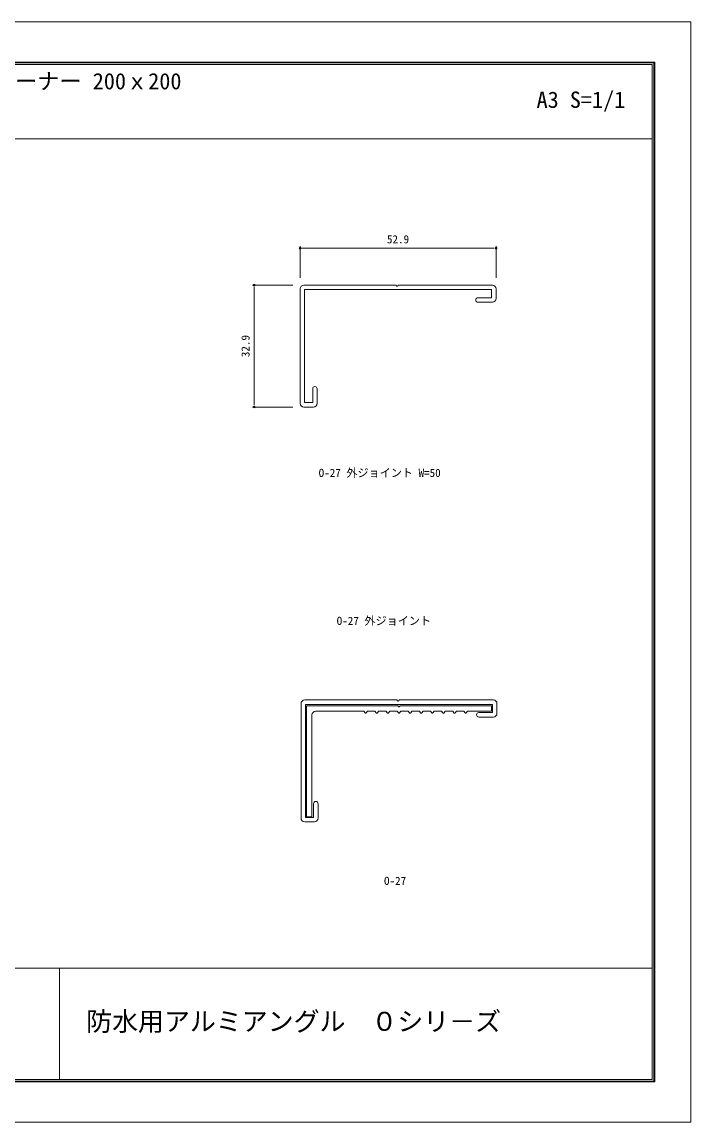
# Model space of a CAD drawing. Units: millimetres on the paper. Extents: x -210 to 210, y -148 to 149.
# Drawn here: x 29.4 to 210, y -148.5 to 148.5 of the extents above; entities that cross this region are included whole.
import ezdxf
from ezdxf.enums import TextEntityAlignment as Align

# ---------------------------------------------------------------- set-up
doc = ezdxf.new("R2010")
doc.units = ezdxf.units.MM
for name, color, linetype, lineweight in [('0-0_0', 7, 'Continuous', 9), ('0-1_1-1図枠', 3, 'Continuous', 18), ('0-3_2-1寸法', 7, 'Continuous', 9), ('0-4_Defpoints', 7, 'Continuous', 9), ('0-6_5-1実寸型', 1, 'Continuous', 18)]:
    doc.layers.add(name, color=color, linetype=linetype, lineweight=lineweight)
doc.layers.add('0-2_1-2図名', color=7, linetype='Continuous')
doc.layers.add('0-5_1-4文字', color=7, linetype='Continuous')
doc.styles.add('ＭＳ ゴシック', font='')
doc.styles.get('ＭＳ ゴシック').set_extended_font_data('MS Gothic')

# ---------------------------------------------------------------- blocks, each defined once
blk = doc.blocks.new('_Dot')
at = {"layer": '0-0_0'}
for p, q in [((-4, 0), (-8, 0)), ((2, 0), (-2, 0))]:
    blk.add_line(p, q, dxfattribs=at)
blk.add_circle((0, 0), 2, dxfattribs=at)

msp = doc.modelspace()

# ---------------------------------------------------------------- linework, layer by layer
at = {"layer": '0-1_1-1図枠'}
for p, q in [((-199.998, 137.502), (200.002, 137.502)), ((-199.498, 137.002), (199.502, 137.002)), ((199.502, 137.002), (199.502, -136.998)), ((200.002, 137.502), (200.002, -137.498)), ((-199.498, 117.002), (199.502, 117.002)), ((-199.498, -106.998), (199.502, -106.998)), ((39.502, -106.998), (39.502, -136.998)), ((-199.998, -137.498), (200.002, -137.498)), ((-199.498, -136.998), (199.502, -136.998))]:
    msp.add_line(p, q, dxfattribs=at)
at = {"layer": '0-3_2-1寸法'}
for p, q in [((104.473, 79.452), (104.473, 87.952)), ((105.473, 87.452), (156.373, 87.452)), ((157.373, 79.452), (157.373, 87.952)), ((102.473, 77.452), (91.615, 77.452)), ((92.115, 45.551), (92.115, 76.452)), ((102.473, 44.551), (91.615, 44.551))]:
    msp.add_line(p, q, dxfattribs=at)
at = {"layer": '0-4_Defpoints'}
for p, q in [((-200.198, 137.702), (200.202, 137.702)), ((-200.198, 137.702), (200.202, 137.702)), ((200.202, 137.702), (200.202, -137.698)), ((200.202, 137.702), (200.202, -137.698)), ((-200.198, -137.698), (200.202, -137.698)), ((-200.198, -137.698), (200.202, -137.698))]:
    msp.add_line(p, q, dxfattribs=at)
msp.add_lwpolyline([(-209.998, -148.498), (-209.998, 148.502), (210.002, 148.502), (210.002, -148.498)], close=True, dxfattribs=at)
at = {"layer": '0-6_5-1実寸型'}
for p, q in [((130.373, 77.448), (105.473, 77.452)), ((130.504, 77.241), (130.373, 77.448)), ((130.842, 77.241), (130.973, 77.448)), ((156.373, 77.452), (130.973, 77.448)), ((104.473, 45.551), (104.473, 76.452)), ((156.173, 76.252), (105.673, 76.252)), ((105.673, 45.751), (105.673, 76.252)), ((156.173, 74.051), (156.173, 76.252)), ((157.373, 73.851), (157.373, 76.452)), ((156.173, 74.051), (152.473, 74.051)), ((156.373, 72.851), (152.473, 72.851)), ((107.873, 45.751), (107.873, 49.451)), ((109.073, 45.551), (109.073, 49.451)), ((108.073, 44.551), (105.473, 44.551)), ((107.873, 45.751), (105.673, 45.751)), ((104.723, -66.449), (104.723, -35.548)), ((130.623, -34.552), (105.723, -34.548)), ((130.754, -34.759), (130.623, -34.552)), ((131.092, -34.759), (131.223, -34.552)), ((156.623, -34.548), (131.223, -34.552)), ((157.623, -38.148), (157.623, -35.548)), ((156.423, -35.748), (105.923, -35.748)), ((105.923, -66.249), (105.923, -35.748)), ((106.173, -36.098), (130.873, -36.098)), ((106.173, -36.098), (106.173, -66.098)), ((107.673, -38.598), (107.673, -66.098)), ((108.673, -37.598), (121.673, -37.598)), ((121.673, -37.598), (122.018, -38.024)), ((122.673, -37.598), (122.329, -38.024)), ((122.673, -37.598), (124.673, -37.598)), ((124.673, -37.598), (125.018, -38.024)), ((125.673, -37.598), (125.329, -38.024)), ((125.673, -37.598), (127.673, -37.598)), ((127.673, -37.598), (128.018, -38.024)), ((128.673, -37.598), (128.329, -38.024)), ((128.673, -37.598), (130.673, -37.598)), ((130.673, -37.598), (131.018, -38.024)), ((130.873, -36.098), (131.004, -36.305)), ((131.673, -37.598), (131.329, -38.024)), ((131.473, -36.098), (131.342, -36.305)), ((131.473, -36.098), (156.173, -36.098)), ((131.673, -37.598), (133.673, -37.598)), ((133.673, -37.598), (134.018, -38.024)), ((134.673, -37.598), (134.329, -38.024)), ((134.673, -37.598), (136.673, -37.598)), ((136.673, -37.598), (137.018, -38.024)), ((137.673, -37.598), (137.329, -38.024)), ((137.673, -37.598), (139.673, -37.598)), ((139.673, -37.598), (140.018, -38.024)), ((140.673, -37.598), (140.329, -38.024)), ((140.673, -37.598), (142.673, -37.598)), ((142.673, -37.598), (143.018, -38.024)), ((143.673, -37.598), (143.329, -38.024)), ((143.673, -37.598), (145.673, -37.598)), ((145.673, -37.598), (146.018, -38.024)), ((146.673, -37.598), (146.329, -38.024)), ((146.673, -37.598), (148.673, -37.598)), ((148.673, -37.598), (149.018, -38.024)), ((149.673, -37.598), (149.329, -38.024)), ((149.673, -37.598), (156.173, -37.598)), ((156.423, -37.948), (152.723, -37.948)), ((156.173, -36.098), (156.173, -37.598)), ((156.423, -37.948), (156.423, -35.748)), ((156.623, -39.148), (152.723, -39.148)), ((108.123, -66.249), (108.123, -62.549)), ((109.323, -66.449), (109.323, -62.549)), ((108.323, -67.449), (105.723, -67.449)), ((108.123, -66.249), (105.923, -66.249)), ((106.173, -66.098), (107.673, -66.098))]:
    msp.add_line(p, q, dxfattribs=at)
for centre, radius, start, end in [((105.473, 76.452), 1, 90, 180), ((130.673, 77.348), 0.2, 212.33353, 327.66647), ((156.373, 76.452), 1, 0, 90), ((152.473, 73.451), 0.6, 90, 270), ((156.373, 73.851), 1, 270, 0), ((108.473, 49.451), 0.6, 0, 180), ((105.473, 45.551), 1, 180, 270), ((108.073, 45.551), 1, 270, 0), ((105.723, -35.548), 1, 90, 180), ((130.923, -34.652), 0.2, 212.33353, 327.66647), ((156.623, -35.548), 1, 0, 90), ((108.673, -38.598), 1, 90, 180), ((122.173, -37.898), 0.2, 218.97666, 321.02334), ((125.173, -37.898), 0.2, 218.97666, 321.02334), ((128.173, -37.898), 0.2, 218.97666, 321.02334), ((131.173, -36.198), 0.2, 212.33353, 327.66647), ((131.173, -37.898), 0.2, 218.97666, 321.02334), ((134.173, -37.898), 0.2, 218.97666, 321.02334), ((137.173, -37.898), 0.2, 218.97666, 321.02334), ((140.173, -37.898), 0.2, 218.97666, 321.02334), ((143.173, -37.898), 0.2, 218.97666, 321.02334), ((146.173, -37.898), 0.2, 218.97666, 321.02334), ((149.173, -37.898), 0.2, 218.97666, 321.02334), ((152.723, -38.548), 0.6, 90, 270), ((156.623, -38.148), 1, 270, 0), ((108.723, -62.549), 0.6, 0, 180), ((105.723, -66.449), 1, 180, 270), ((108.323, -66.449), 1, 270, 0)]:
    msp.add_arc(centre, radius, start, end, dxfattribs=at)

# ---------------------------------------------------------------- block references
at = {"layer": '0-3_2-1寸法', "xscale": 0.125, "yscale": 0.125}
for p, rotation in [((104.473, 87.452), 180), ((92.115, 77.452), 90), ((92.115, 44.551), 270)]:
    msp.add_blockref('_Dot', p, dxfattribs=dict(at, rotation=rotation))
msp.add_blockref('_Dot', (157.373, 87.452), dxfattribs=at)

# ---------------------------------------------------------------- texts
at = {"layer": '0-2_1-2図名', "style": 'ＭＳ ゴシック'}
msp.add_text('防水用アルミアングル\u3000０シリ－ズ', height=5.132, dxfattribs=at).set_placement((46.73, -125.427), align=Align.BOTTOM_LEFT)
at = {"layer": '0-3_2-1寸法', "style": 'ＭＳ ゴシック'}
for s, p in [('52.9', (127.923, 88.077)), ('O-27 外ジョイント W=50', (109.482, 25.002)), ('O-27 外ジョイント', (114.355, -14.948)), ('O-27', (127.125, -85.155))]:
    msp.add_text(s, height=2.199, dxfattribs=at).set_placement(p, align=Align.BOTTOM_LEFT)
msp.add_text('32.9', height=2.199, rotation=90, dxfattribs=at).set_placement((91.49, 58.002), align=Align.BOTTOM_LEFT)
at = {"layer": '0-5_1-4文字', "style": 'ＭＳ ゴシック'}
for s, p in [('コーナー 200ｘ200', (21.502, 129.002)), ('A3 S=1/1', (168.314, 124.002))]:
    msp.add_text(s, height=4.399, dxfattribs=at).set_placement(p, align=Align.BOTTOM_LEFT)

doc.saveas('drawing.dxf')
